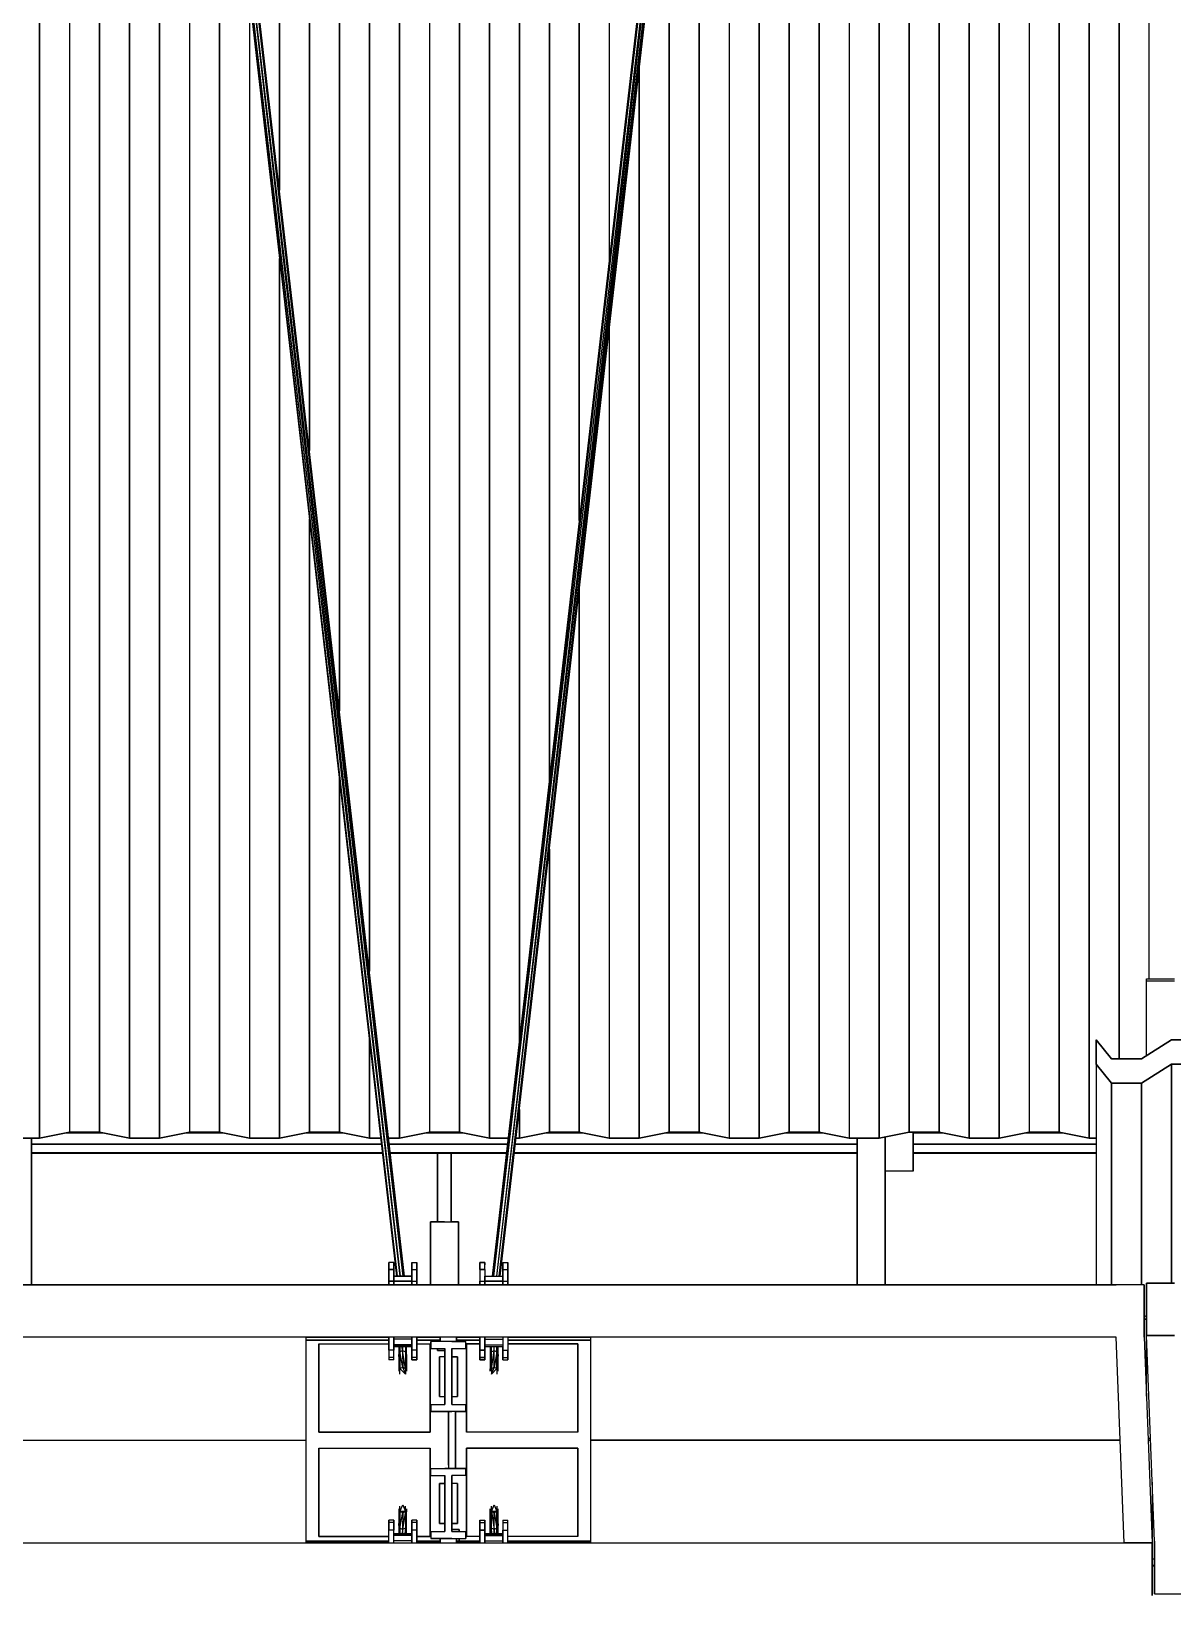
# Model space of a CAD drawing. Extents: x -32 to 51.8, y -51.6 to -5.5.
# Drawn here: x 2.086 to 5.349, y -21.028 to -16.562 of the extents above; entities that cross this region are included whole.
import ezdxf

# ---------------------------------------------------------------- set-up
doc = ezdxf.new("R2010")
doc.units = 0
doc.header["$MEASUREMENT"] = 0
doc.layers.get('0').update_dxf_attribs({"linetype": 'CONTINUOUS'})
doc.layers.add('hachures', color=5, linetype='CONTINUOUS')

msp = doc.modelspace()

# ---------------------------------------------------------------- linework, layer by layer
for p, q in [((2.4959, -14.6086), (3.1307, -20.1205)), ((3.1334, -20.1205), (2.4959, -14.6086)), ((3.1411, -20.1205), (2.4992, -14.6142)), ((3.1334, -20.1205), (2.4992, -14.6142)), ((3.1493, -20.1205), (2.5071, -14.6165)), ((2.5071, -14.6165), (3.1412, -20.1205)), ((3.1531, -20.1205), (2.5151, -14.6142)), ((2.5151, -14.6142), (3.1493, -20.1205)), ((3.1532, -20.1205), (2.5184, -14.6086)), ((4.0389, -14.6086), (3.404, -20.1205)), ((4.0422, -14.6142), (3.404, -20.1205)), ((3.4078, -20.1205), (4.0422, -14.6142)), ((4.0501, -14.6165), (3.4079, -20.1205)), ((4.0501, -14.6165), (3.416, -20.1205)), ((4.0581, -14.6142), (3.4161, -20.1205)), ((3.4237, -20.1205), (4.0581, -14.6142)), ((3.4238, -20.1205), (4.0614, -14.6086)), ((3.4265, -20.1205), (4.0614, -14.6086)), ((5.2737, -19.2776), (5.2737, -19.2709)), ((5.2737, -19.2709), (5.3537, -19.2709)), ((5.3537, -19.2776), (5.2737, -19.2776)), ((5.2737, -19.4907), (5.2737, -19.2776)), ((3.0528, -19.4444), (3.0528, -19.7266)), ((5.1301, -19.5151), (5.1302, -19.4453)), ((5.1302, -19.4453), (5.1301, -19.5151)), ((5.1302, -19.4453), (5.1737, -19.4997)), ((5.1302, -19.4453), (5.1302, -19.4453)), ((5.1737, -19.4997), (5.1302, -19.4453)), ((5.2594, -19.4997), (5.3451, -19.4453)), ((5.3451, -19.4453), (5.2594, -19.4997)), ((5.3451, -19.4453), (5.4309, -19.4453)), ((5.4309, -19.4453), (5.3451, -19.4453)), ((5.3451, -19.4453), (5.3451, -19.4453)), ((5.1736, -19.5695), (5.1301, -19.5151)), ((5.1301, -19.5151), (5.1301, -20.1452)), ((5.1301, -19.5151), (5.1736, -19.5695)), ((5.1737, -19.4997), (5.2594, -19.4997)), ((5.2594, -19.4997), (5.1737, -19.4997)), ((5.1737, -19.4997), (5.1737, -19.4997)), ((5.345, -19.5151), (5.2593, -19.5695)), ((5.2593, -19.5695), (5.345, -19.5151)), ((5.2594, -19.4997), (5.2594, -19.4997)), ((5.4307, -19.5151), (5.345, -19.5151)), ((5.345, -19.5151), (5.345, -19.5151)), ((5.345, -19.5151), (5.4307, -19.5151)), ((5.2593, -19.5695), (5.1736, -19.5695)), ((5.1736, -19.5695), (5.1736, -19.5695)), ((5.1736, -19.5695), (5.2593, -19.5695)), ((5.2593, -19.5695), (5.2593, -19.5695)), ((3.4814, -19.644), (3.4814, -19.7266)), ((2.0242, -19.7266), (2.11, -19.7266)), ((2.11, -19.7267), (2.0242, -19.7267)), ((2.0871, -19.7267), (2.0871, -20.1452)), ((2.0871, -20.1452), (2.0871, -19.7267)), ((2.11, -19.7266), (2.1957, -19.7089)), ((2.1957, -19.709), (2.11, -19.7267)), ((2.11, -19.7266), (2.11, -19.7267)), ((2.187, -19.7107), (2.29, -19.7107)), ((2.29, -19.7107), (2.187, -19.7107)), ((2.1957, -19.7089), (2.2814, -19.7089)), ((2.2814, -19.709), (2.1957, -19.709)), ((2.2814, -19.7089), (2.3671, -19.7266)), ((2.2814, -19.709), (2.2814, -19.7089)), ((2.3671, -19.7267), (2.2814, -19.709)), ((2.3671, -19.7266), (2.4528, -19.7266)), ((2.3671, -19.7267), (2.3671, -19.7266)), ((2.4528, -19.7267), (2.3671, -19.7267)), ((2.4528, -19.7266), (2.5385, -19.7089)), ((2.5385, -19.709), (2.4528, -19.7267)), ((2.4528, -19.7267), (2.4528, -19.7266)), ((2.5299, -19.7107), (2.6329, -19.7107)), ((2.6329, -19.7107), (2.5299, -19.7107)), ((2.5385, -19.7089), (2.6242, -19.7089)), ((2.6242, -19.709), (2.5385, -19.709)), ((2.6242, -19.7089), (2.71, -19.7266)), ((2.6242, -19.709), (2.6242, -19.7089)), ((2.71, -19.7267), (2.6242, -19.709)), ((2.71, -19.7266), (2.7957, -19.7266)), ((2.7957, -19.7267), (2.71, -19.7267)), ((2.7957, -19.7266), (2.8814, -19.7089)), ((2.8814, -19.709), (2.7957, -19.7267)), ((2.7957, -19.7266), (2.7957, -19.7267)), ((2.8727, -19.7107), (2.9757, -19.7107)), ((2.9758, -19.7107), (2.8727, -19.7107)), ((2.8814, -19.7089), (2.9671, -19.7089)), ((2.8814, -19.7089), (2.8814, -19.709)), ((2.9671, -19.709), (2.8814, -19.709)), ((2.9671, -19.7089), (3.0528, -19.7266)), ((2.9671, -19.7089), (2.9671, -19.709)), ((3.0528, -19.7267), (2.9671, -19.709)), ((3.0528, -19.7266), (3.0853, -19.7266)), ((3.0528, -19.7267), (3.0528, -19.7266)), ((3.0853, -19.7267), (3.0528, -19.7267)), ((3.1078, -19.7266), (3.1385, -19.7266)), ((3.1385, -19.7267), (3.1078, -19.7267)), ((3.1385, -19.7266), (3.2242, -19.7089)), ((3.2242, -19.709), (3.1385, -19.7267)), ((3.1385, -19.7266), (3.1385, -19.7267)), ((3.2156, -19.7107), (3.3186, -19.7107)), ((3.3186, -19.7107), (3.2156, -19.7107)), ((3.2242, -19.7089), (3.31, -19.7089)), ((3.31, -19.709), (3.2242, -19.709)), ((3.31, -19.7089), (3.3957, -19.7266)), ((3.31, -19.709), (3.31, -19.7089)), ((3.3957, -19.7267), (3.31, -19.709)), ((3.3957, -19.7266), (3.4494, -19.7266)), ((3.3957, -19.7266), (3.3957, -19.7267)), ((3.4494, -19.7267), (3.3957, -19.7267)), ((3.4719, -19.7266), (3.4814, -19.7266)), ((3.4814, -19.7267), (3.4719, -19.7267)), ((3.4814, -19.7266), (3.5671, -19.7089)), ((3.5671, -19.709), (3.4814, -19.7267)), ((3.4814, -19.7266), (3.4814, -19.7267)), ((3.5584, -19.7107), (3.6615, -19.7107)), ((3.6615, -19.7107), (3.5584, -19.7107)), ((3.5671, -19.7089), (3.6528, -19.7089)), ((3.5671, -19.7089), (3.5671, -19.709)), ((3.6528, -19.709), (3.5671, -19.709)), ((3.6528, -19.7089), (3.7385, -19.7267)), ((3.6528, -19.709), (3.6528, -19.7089)), ((3.7385, -19.7267), (3.6528, -19.709)), ((3.7385, -19.7267), (3.8242, -19.7267)), ((3.8242, -19.7267), (3.7385, -19.7267)), ((3.8242, -19.7267), (3.91, -19.709)), ((3.91, -19.709), (3.8242, -19.7267)), ((3.8242, -19.7267), (3.8242, -19.7267)), ((3.9013, -19.7108), (4.0043, -19.7108)), ((4.0043, -19.7108), (3.9013, -19.7108)), ((3.91, -19.709), (3.9957, -19.709)), ((3.91, -19.709), (3.91, -19.709)), ((3.9957, -19.709), (3.91, -19.709)), ((3.9957, -19.709), (4.0814, -19.7267)), ((3.9957, -19.709), (3.9957, -19.709)), ((4.0814, -19.7267), (3.9957, -19.709)), ((4.0814, -19.7267), (4.1671, -19.7267)), ((4.1671, -19.7267), (4.0814, -19.7267)), ((4.1671, -19.7267), (4.2528, -19.709)), ((4.2528, -19.709), (4.1671, -19.7267)), ((4.1671, -19.7267), (4.1671, -19.7267)), ((4.2442, -19.7108), (4.3472, -19.7108)), ((4.3472, -19.7108), (4.2442, -19.7108)), ((4.2528, -19.709), (4.3385, -19.709)), ((4.2528, -19.709), (4.2528, -19.709)), ((4.3385, -19.709), (4.2528, -19.709)), ((4.3385, -19.709), (4.4242, -19.7267)), ((4.3385, -19.709), (4.3385, -19.709)), ((4.4242, -19.7267), (4.3385, -19.709)), ((4.4242, -19.7267), (4.51, -19.7267)), ((4.51, -19.7267), (4.4242, -19.7267)), ((4.4471, -20.1452), (4.4471, -19.7267)), ((4.4471, -19.7267), (4.4471, -20.1452)), ((4.51, -19.7267), (4.5957, -19.709)), ((4.5957, -19.709), (4.51, -19.7267)), ((4.51, -19.7267), (4.51, -19.7267)), ((4.5271, -19.7231), (4.5271, -20.1452)), ((4.5271, -20.1452), (4.5271, -19.7231)), ((4.5271, -19.8201), (4.5271, -19.7231)), ((4.5271, -19.7231), (4.5271, -19.8201)), ((4.5957, -19.709), (4.6814, -19.709)), ((4.5957, -19.709), (4.5957, -19.709)), ((4.6814, -19.709), (4.5957, -19.709)), ((4.6071, -19.709), (4.6071, -19.8201)), ((4.6071, -19.8201), (4.6071, -19.709)), ((4.6071, -19.7108), (4.69, -19.7108)), ((4.69, -19.7108), (4.6071, -19.7108)), ((4.6814, -19.709), (4.7671, -19.7267)), ((4.6814, -19.709), (4.6814, -19.709)), ((4.7671, -19.7267), (4.6814, -19.709)), ((4.7671, -19.7267), (4.8528, -19.7267)), ((4.7671, -19.7267), (4.7671, -19.7267)), ((4.8528, -19.7267), (4.7671, -19.7267)), ((4.8528, -19.7267), (4.9385, -19.709)), ((4.9385, -19.709), (4.8528, -19.7267)), ((4.8528, -19.7267), (4.8528, -19.7267)), ((4.9299, -19.7108), (5.0329, -19.7108)), ((5.0329, -19.7108), (4.9299, -19.7108)), ((4.9385, -19.709), (5.0242, -19.709)), ((5.0242, -19.709), (4.9385, -19.709)), ((5.0242, -19.709), (5.11, -19.7267)), ((5.0242, -19.709), (5.0242, -19.709)), ((5.11, -19.7267), (5.0242, -19.709)), ((5.11, -19.7267), (5.1301, -19.7267)), ((5.11, -19.7267), (5.11, -19.7267)), ((5.1301, -19.7267), (5.11, -19.7267)), ((3.0872, -19.7434), (2.0871, -19.7434)), ((2.0871, -19.7434), (3.0872, -19.7434)), ((3.0901, -19.7679), (2.0871, -19.7679)), ((2.0871, -19.7679), (3.0901, -19.7679)), ((2.0871, -20.1452), (2.0871, -19.7699)), ((3.0903, -19.7699), (2.0871, -19.7699)), ((3.4474, -19.7434), (3.1097, -19.7434)), ((3.1097, -19.7434), (3.4474, -19.7434)), ((3.4446, -19.7679), (3.1126, -19.7679)), ((3.1126, -19.7679), (3.4446, -19.7679)), ((3.4444, -19.7699), (3.1128, -19.7699)), ((3.2473, -19.9652), (3.2473, -19.7699)), ((3.2473, -19.7699), (3.2473, -19.9652)), ((3.2473, -19.7699), (3.2473, -19.9652)), ((3.2869, -19.9652), (3.2869, -19.7699)), ((3.2869, -19.7699), (3.2869, -19.9652)), ((4.4471, -19.7699), (3.4669, -19.7699)), ((4.4471, -19.7679), (3.4671, -19.7679)), ((3.4671, -19.7679), (4.4471, -19.7679)), ((4.4471, -19.7434), (3.4699, -19.7434)), ((3.4699, -19.7434), (4.4471, -19.7434)), ((4.4471, -19.7699), (4.4471, -20.1452)), ((4.5271, -19.7434), (4.5271, -19.7434)), ((4.5271, -19.7434), (4.5271, -19.7434)), ((4.5271, -19.7679), (4.5271, -19.7679)), ((4.5271, -19.7679), (4.5271, -19.7679)), ((4.5271, -20.1452), (4.5271, -19.7699)), ((4.5271, -19.7699), (4.5271, -19.7699)), ((5.1301, -19.7434), (4.6071, -19.7434)), ((4.6071, -19.7434), (5.1301, -19.7434)), ((5.1301, -19.7679), (4.6071, -19.7679)), ((4.6071, -19.7679), (5.1301, -19.7679)), ((5.1301, -19.7699), (4.6071, -19.7699)), ((4.6071, -19.7699), (4.6071, -19.7714)), ((4.6071, -19.8201), (4.6071, -19.7714)), ((4.6071, -19.7714), (4.6071, -19.8201)), ((4.6071, -19.8201), (4.5271, -19.8201)), ((3.2271, -20.1452), (3.2271, -19.9652)), ((3.2271, -19.9652), (3.3071, -19.9652)), ((3.2473, -19.9652), (3.2271, -19.9652)), ((3.2271, -19.9652), (3.2271, -20.1452)), ((3.2271, -20.1452), (3.2271, -19.9652)), ((3.2271, -19.9652), (3.2271, -20.1452)), ((3.2671, -19.9652), (3.2473, -19.9652)), ((3.2671, -19.9652), (3.2473, -19.9652)), ((3.3071, -19.9652), (3.2869, -19.9652)), ((3.3071, -19.9652), (3.3071, -20.1452)), ((3.3071, -20.1452), (3.3071, -19.9652)), ((3.3071, -19.9652), (3.3071, -20.1452)), ((3.3071, -20.1452), (3.3071, -19.9652)), ((3.1086, -20.0886), (3.1086, -20.0818)), ((3.1086, -20.0818), (3.1086, -20.1019)), ((3.123, -20.0818), (3.1086, -20.0818)), ((3.1086, -20.0818), (3.1086, -20.0886)), ((3.1086, -20.1019), (3.1086, -20.0818)), ((3.1086, -20.11), (3.1086, -20.0886)), ((3.123, -20.1019), (3.123, -20.0818)), ((3.123, -20.0818), (3.123, -20.1019)), ((3.1741, -20.0818), (3.1886, -20.0818)), ((3.1741, -20.1019), (3.1741, -20.0818)), ((3.1741, -20.0818), (3.1741, -20.0886)), ((3.1741, -20.0886), (3.1741, -20.0886)), ((3.1741, -20.0886), (3.1741, -20.1019)), ((3.1742, -20.0818), (3.1742, -20.1019)), ((3.1886, -20.1019), (3.1886, -20.0818)), ((3.1886, -20.0818), (3.1886, -20.1019)), ((3.3686, -20.0818), (3.3686, -20.1019)), ((3.3686, -20.0818), (3.383, -20.0818)), ((3.3686, -20.1019), (3.3686, -20.0818)), ((3.383, -20.0818), (3.3686, -20.0818)), ((3.383, -20.1019), (3.383, -20.0818)), ((3.383, -20.0818), (3.383, -20.0886)), ((3.4341, -20.0886), (3.4341, -20.0818)), ((3.4341, -20.0818), (3.4341, -20.1019)), ((3.4341, -20.11), (3.4341, -20.0886)), ((3.4341, -20.0818), (3.4486, -20.0818)), ((3.4341, -20.1019), (3.4341, -20.0818)), ((3.4486, -20.1019), (3.4486, -20.0818)), ((3.4486, -20.0818), (3.4486, -20.1019)), ((3.4486, -20.0886), (3.4486, -20.0818)), ((3.1086, -20.1019), (3.1086, -20.1351)), ((3.123, -20.1019), (3.1086, -20.1019)), ((3.1086, -20.1351), (3.1086, -20.1019)), ((3.1086, -20.1019), (3.123, -20.1019)), ((3.1086, -20.1452), (3.1086, -20.11)), ((3.1086, -20.1351), (3.1086, -20.1452)), ((3.1086, -20.1452), (3.1086, -20.1351)), ((3.1086, -20.1351), (3.123, -20.1351)), ((3.123, -20.1351), (3.1086, -20.1351)), ((3.123, -20.1351), (3.123, -20.1019)), ((3.123, -20.1019), (3.123, -20.1019)), ((3.123, -20.1019), (3.123, -20.1019)), ((3.123, -20.1019), (3.123, -20.1351)), ((3.1741, -20.1205), (3.123, -20.1205)), ((3.123, -20.1205), (3.1741, -20.1205)), ((3.123, -20.135), (3.123, -20.1205)), ((3.123, -20.135), (3.1741, -20.135)), ((3.1741, -20.135), (3.123, -20.135)), ((3.123, -20.1351), (3.123, -20.1452)), ((3.123, -20.1452), (3.123, -20.1351)), ((3.123, -20.1452), (3.123, -20.1351)), ((3.1323, -20.135), (3.1323, -20.135)), ((3.1351, -20.135), (3.1351, -20.135)), ((3.1351, -20.135), (3.1351, -20.135)), ((3.1428, -20.135), (3.1428, -20.135)), ((3.1428, -20.135), (3.1428, -20.135)), ((3.1509, -20.135), (3.1509, -20.135)), ((3.151, -20.135), (3.151, -20.135)), ((3.1548, -20.135), (3.1548, -20.135)), ((3.1548, -20.135), (3.1548, -20.135)), ((3.1741, -20.1019), (3.1886, -20.1019)), ((3.1741, -20.1351), (3.1741, -20.1019)), ((3.1741, -20.1351), (3.1886, -20.1351)), ((3.1741, -20.1452), (3.1741, -20.1351)), ((3.1742, -20.1019), (3.1742, -20.1351)), ((3.1742, -20.1351), (3.1742, -20.1452)), ((3.1886, -20.1351), (3.1886, -20.1019)), ((3.1886, -20.1019), (3.1886, -20.1351)), ((3.1886, -20.1452), (3.1886, -20.1351)), ((3.1886, -20.1351), (3.1886, -20.1452)), ((3.3686, -20.1019), (3.383, -20.1019)), ((3.3686, -20.1019), (3.3686, -20.1351)), ((3.3686, -20.1019), (3.3686, -20.1019)), ((3.383, -20.1019), (3.3686, -20.1019)), ((3.3686, -20.1351), (3.383, -20.1351)), ((3.3686, -20.1452), (3.3686, -20.1351)), ((3.3686, -20.1351), (3.3686, -20.1452)), ((3.383, -20.1019), (3.383, -20.1351)), ((3.383, -20.1205), (3.4341, -20.1205)), ((3.383, -20.135), (3.383, -20.1205)), ((3.4341, -20.135), (3.383, -20.135)), ((3.383, -20.135), (3.4341, -20.135)), ((3.383, -20.1351), (3.383, -20.1452)), ((3.383, -20.1452), (3.383, -20.1351)), ((3.4341, -20.1019), (3.4341, -20.1351)), ((3.4341, -20.1205), (3.4341, -20.11)), ((3.4341, -20.1351), (3.4341, -20.1452)), ((3.4341, -20.1019), (3.4486, -20.1019)), ((3.4341, -20.1351), (3.4341, -20.1019)), ((3.4341, -20.1351), (3.4486, -20.1351)), ((3.4341, -20.1452), (3.4341, -20.1351)), ((3.4486, -20.1019), (3.4486, -20.1351)), ((3.4486, -20.1351), (3.4486, -20.1019)), ((3.4486, -20.1351), (3.4486, -20.1452)), ((3.4486, -20.1452), (3.4486, -20.1351)), ((3.4486, -20.1452), (3.4486, -20.1351)), ((5.3537, -20.1406), (5.2737, -20.1406)), ((5.2737, -20.2906), (5.2737, -20.1406)), ((5.2737, -20.1406), (5.3537, -20.1406)), ((5.2737, -20.2906), (5.2737, -20.1406)), ((5.2737, -20.1406), (5.2737, -20.2906)), ((3.1086, -20.1452), (1.3471, -20.1452)), ((3.1086, -20.1452), (1.3471, -20.1452)), ((1.3471, -20.1452), (3.1086, -20.1452)), ((5.1871, -20.1452), (1.3471, -20.1452)), ((1.3471, -20.1452), (5.1871, -20.1452)), ((5.1871, -20.1452), (1.3471, -20.1452)), ((1.3471, -20.1452), (5.1871, -20.1452)), ((2.0871, -20.1452), (3.1086, -20.1452)), ((2.0871, -20.1452), (3.1086, -20.1452)), ((3.1886, -20.1452), (3.3686, -20.1452)), ((3.3686, -20.1452), (3.1886, -20.1452)), ((3.3686, -20.1452), (3.1886, -20.1452)), ((3.1886, -20.1452), (3.3686, -20.1452)), ((3.1886, -20.1452), (3.2271, -20.1452)), ((3.4486, -20.1452), (4.4471, -20.1452)), ((5.1301, -20.1452), (3.4486, -20.1452)), ((5.1301, -20.1452), (3.4486, -20.1452)), ((3.4486, -20.1452), (5.1301, -20.1452)), ((5.1736, -20.1452), (5.1736, -20.1452)), ((5.1736, -20.1452), (5.1736, -20.1452)), ((5.1736, -20.1452), (5.1736, -20.1452)), ((5.2671, -20.1452), (5.1871, -20.1452)), ((5.2671, -20.1452), (5.2671, -20.2438)), ((5.2671, -20.2438), (5.2671, -20.1452)), ((5.2671, -20.1452), (5.2671, -20.2952)), ((5.2671, -20.1452), (5.2671, -20.2952)), ((5.2671, -20.2952), (5.2671, -20.1452)), ((5.2671, -20.2371), (5.2737, -20.2329)), ((5.2737, -20.2329), (5.2671, -20.2371)), ((5.2671, -20.2371), (5.2671, -20.2438)), ((5.2671, -20.2438), (5.2671, -20.2371)), ((5.2671, -20.2438), (5.2737, -20.2438)), ((5.2737, -20.2438), (5.2671, -20.2438)), ((5.1871, -20.2952), (1.3471, -20.2952)), ((3.1086, -20.2952), (2.8714, -20.2952)), ((2.8714, -20.2952), (3.1086, -20.2952)), ((3.1086, -20.2952), (2.8714, -20.2952)), ((3.1086, -20.2952), (2.8714, -20.2952)), ((2.8714, -20.2952), (3.1086, -20.2952)), ((2.8714, -20.2952), (2.8714, -20.5892)), ((2.8714, -20.3034), (3.1086, -20.3034)), ((3.1086, -20.3034), (2.8714, -20.3034)), ((2.9087, -20.5664), (2.9087, -20.3139)), ((2.9087, -20.3139), (3.1086, -20.3139)), ((2.9087, -20.5664), (2.9087, -20.3139)), ((2.9087, -20.3139), (2.9087, -20.5664)), ((2.9087, -20.3139), (2.9087, -20.5664)), ((3.1086, -20.3069), (3.1086, -20.2952)), ((3.1086, -20.2952), (3.1086, -20.332)), ((3.1086, -20.332), (3.1086, -20.2952)), ((3.1086, -20.2952), (3.1086, -20.3069)), ((3.1086, -20.332), (3.1086, -20.3069)), ((3.1086, -20.3069), (3.1086, -20.3069)), ((3.123, -20.2952), (3.123, -20.332)), ((3.123, -20.332), (3.123, -20.2952)), ((3.1741, -20.3011), (3.123, -20.3011)), ((3.1741, -20.3166), (3.123, -20.3166)), ((3.123, -20.3166), (3.1741, -20.3166)), ((3.1741, -20.332), (3.1741, -20.2952)), ((3.1742, -20.2952), (3.1742, -20.332)), ((3.1886, -20.2952), (3.1886, -20.3069)), ((3.1886, -20.332), (3.1886, -20.2952)), ((3.1886, -20.2952), (3.1886, -20.332)), ((3.1886, -20.3069), (3.1886, -20.2952)), ((3.2551, -20.2952), (3.1886, -20.2952)), ((3.1886, -20.2952), (3.2551, -20.2952)), ((3.2551, -20.2952), (3.1886, -20.2952)), ((3.2271, -20.2952), (3.1886, -20.2952)), ((3.1886, -20.2952), (3.2271, -20.2952)), ((3.1886, -20.3034), (3.2551, -20.3034)), ((3.2551, -20.3034), (3.1886, -20.3034)), ((3.1886, -20.3069), (3.1886, -20.3402)), ((3.1886, -20.3069), (3.1886, -20.3069)), ((3.1886, -20.3402), (3.1886, -20.3069)), ((3.1886, -20.3069), (3.1886, -20.3069)), ((3.1886, -20.3139), (3.2267, -20.3139)), ((3.2267, -20.3139), (3.2267, -20.5664)), ((3.2267, -20.3139), (3.2267, -20.5664)), ((3.2267, -20.5664), (3.2267, -20.3139)), ((3.2267, -20.5664), (3.2267, -20.3139)), ((3.2551, -20.2952), (3.2271, -20.2952)), ((3.2286, -20.3078), (3.2286, -20.3278)), ((3.2686, -20.3078), (3.2286, -20.3078)), ((3.2286, -20.3278), (3.2286, -20.3078)), ((3.2473, -20.3034), (3.2473, -20.3078)), ((3.2473, -20.3078), (3.2473, -20.3034)), ((3.2473, -20.3034), (3.2473, -20.3078)), ((3.2551, -20.3078), (3.2551, -20.2952)), ((3.2551, -20.2952), (3.2551, -20.3078)), ((3.2551, -20.3078), (3.2551, -20.2952)), ((3.2551, -20.2952), (3.2551, -20.3078)), ((3.2886, -20.3078), (3.2686, -20.3078)), ((3.3286, -20.3078), (3.2886, -20.3078)), ((3.2886, -20.3078), (3.3286, -20.3078)), ((3.3021, -20.3078), (3.2886, -20.3078)), ((3.3686, -20.2952), (3.3021, -20.2952)), ((3.3021, -20.2952), (3.3686, -20.2952)), ((3.3686, -20.2952), (3.3021, -20.2952)), ((3.3071, -20.2952), (3.3021, -20.2952)), ((3.3021, -20.2952), (3.3021, -20.3078)), ((3.3021, -20.3078), (3.3021, -20.2952)), ((3.3021, -20.3078), (3.3021, -20.2952)), ((3.3021, -20.3034), (3.3686, -20.3034)), ((3.3686, -20.3034), (3.3021, -20.3034)), ((3.3021, -20.3078), (3.3286, -20.3078)), ((3.3286, -20.3278), (3.3286, -20.3078)), ((3.3305, -20.3139), (3.3686, -20.3139)), ((3.3686, -20.3139), (3.3305, -20.3139)), ((3.3305, -20.5664), (3.3305, -20.3139)), ((3.3305, -20.5664), (3.3305, -20.3139)), ((3.3305, -20.3139), (3.3305, -20.5664)), ((3.3305, -20.3139), (3.3305, -20.5664)), ((3.3686, -20.332), (3.3686, -20.2952)), ((3.3686, -20.2952), (3.3686, -20.332)), ((3.383, -20.2952), (3.383, -20.332)), ((3.383, -20.332), (3.383, -20.2952)), ((3.383, -20.3011), (3.383, -20.2952)), ((3.383, -20.3011), (3.4341, -20.3011)), ((3.383, -20.3166), (3.4341, -20.3166)), ((3.4341, -20.2952), (3.4341, -20.3011)), ((3.4341, -20.2952), (3.4341, -20.332)), ((3.4341, -20.3011), (3.4341, -20.3166)), ((3.4341, -20.3069), (3.4341, -20.3069)), ((3.4341, -20.3166), (3.4341, -20.3215)), ((3.4486, -20.2952), (3.4486, -20.332)), ((3.6857, -20.2952), (3.4486, -20.2952)), ((3.4486, -20.2952), (3.6857, -20.2952)), ((3.6857, -20.2952), (3.4486, -20.2952)), ((3.4486, -20.3034), (3.6857, -20.3034)), ((3.6857, -20.3034), (3.4486, -20.3034)), ((3.4486, -20.3139), (3.6485, -20.3139)), ((3.6485, -20.3139), (3.4486, -20.3139)), ((3.6485, -20.3139), (3.6485, -20.5664)), ((3.6485, -20.5664), (3.6485, -20.3139)), ((3.6485, -20.3139), (3.6485, -20.5664)), ((3.6485, -20.5664), (3.6485, -20.3139)), ((3.6857, -20.5892), (3.6857, -20.2952)), ((5.2101, -20.8831), (5.1871, -20.2952)), ((5.2671, -20.2952), (5.2901, -20.8831)), ((5.3537, -20.2906), (5.2737, -20.2906)), ((5.2737, -20.2906), (5.2737, -20.2906)), ((5.2737, -20.2906), (5.3537, -20.2906)), ((5.2967, -20.8785), (5.2737, -20.2906)), ((5.2737, -20.2906), (5.3537, -20.2906)), ((5.2737, -20.4641), (5.2737, -20.2906)), ((3.1086, -20.332), (3.1086, -20.3535)), ((3.123, -20.332), (3.1086, -20.332)), ((3.1086, -20.3535), (3.1086, -20.3602)), ((3.123, -20.3535), (3.1086, -20.3535)), ((3.123, -20.3602), (3.1086, -20.3602)), ((3.123, -20.3215), (3.1741, -20.3215)), ((3.1741, -20.3215), (3.123, -20.3215)), ((3.123, -20.3535), (3.123, -20.332)), ((3.123, -20.3602), (3.123, -20.3535)), ((3.1366, -20.3215), (3.1366, -20.3446)), ((3.1399, -20.3371), (3.1366, -20.3446)), ((3.1399, -20.3849), (3.1366, -20.3446)), ((3.1366, -20.3446), (3.1366, -20.3927)), ((3.1399, -20.3371), (3.1391, -20.3215)), ((3.1399, -20.3215), (3.1399, -20.3371)), ((3.1478, -20.334), (3.1399, -20.3371)), ((3.1479, -20.3817), (3.1399, -20.3371)), ((3.1399, -20.3371), (3.1399, -20.3849)), ((3.1478, -20.334), (3.1464, -20.3215)), ((3.1478, -20.3215), (3.1478, -20.334)), ((3.1478, -20.334), (3.1479, -20.3817)), ((3.1558, -20.3849), (3.1478, -20.334)), ((3.1558, -20.3371), (3.1478, -20.334)), ((3.1558, -20.3215), (3.1558, -20.3371)), ((3.1558, -20.3371), (3.1558, -20.3849)), ((3.1558, -20.3371), (3.1591, -20.3927)), ((3.1591, -20.3446), (3.1558, -20.3371)), ((3.1591, -20.3446), (3.1591, -20.3215)), ((3.1591, -20.3446), (3.1591, -20.3927)), ((3.1741, -20.3215), (3.1741, -20.3215)), ((3.1886, -20.332), (3.1741, -20.332)), ((3.1741, -20.3535), (3.1741, -20.332)), ((3.1886, -20.3535), (3.1741, -20.3535)), ((3.1741, -20.3602), (3.1741, -20.3535)), ((3.1742, -20.3535), (3.1741, -20.3602)), ((3.1886, -20.3602), (3.1741, -20.3602)), ((3.1741, -20.3602), (3.1741, -20.3602)), ((3.1741, -20.3602), (3.1886, -20.3602)), ((3.1742, -20.332), (3.1742, -20.3535)), ((3.1886, -20.3535), (3.1886, -20.332)), ((3.1886, -20.332), (3.1886, -20.3535)), ((3.1886, -20.3402), (3.1886, -20.3602)), ((3.1886, -20.3602), (3.1886, -20.3535)), ((3.1886, -20.3535), (3.1886, -20.3602)), ((3.2267, -20.3273), (3.2286, -20.3273)), ((3.2267, -20.3273), (3.2286, -20.3273)), ((3.2286, -20.3278), (3.2686, -20.3278)), ((3.2473, -20.3278), (3.2473, -20.3335)), ((3.2473, -20.3335), (3.2473, -20.3278)), ((3.2473, -20.3278), (3.2473, -20.3335)), ((3.2473, -20.3335), (3.2686, -20.3335)), ((3.2473, -20.3335), (3.2686, -20.3335)), ((3.2686, -20.3335), (3.2473, -20.3335)), ((3.2686, -20.3508), (3.2527, -20.3508)), ((3.2527, -20.4648), (3.2527, -20.3508)), ((3.2527, -20.3508), (3.2527, -20.4648)), ((3.2527, -20.4648), (3.2527, -20.3508)), ((3.2527, -20.3508), (3.2527, -20.4648)), ((3.2686, -20.4878), (3.2686, -20.3278)), ((3.2686, -20.3278), (3.2686, -20.4878)), ((3.2686, -20.3335), (3.2686, -20.3508)), ((3.2886, -20.3508), (3.2886, -20.3278)), ((3.2886, -20.3278), (3.3286, -20.3278)), ((3.2886, -20.3278), (3.3286, -20.3278)), ((3.2886, -20.3278), (3.2886, -20.4878)), ((3.2886, -20.4878), (3.2886, -20.3278)), ((3.2886, -20.3508), (3.3044, -20.3508)), ((3.3044, -20.3508), (3.2886, -20.3508)), ((3.2886, -20.3508), (3.3044, -20.3508)), ((3.3044, -20.3508), (3.2886, -20.3508)), ((3.3044, -20.3508), (3.3044, -20.4648)), ((3.3044, -20.3508), (3.3044, -20.4648)), ((3.3044, -20.4648), (3.3044, -20.3508)), ((3.3286, -20.3273), (3.3305, -20.3273)), ((3.3286, -20.3273), (3.3305, -20.3273)), ((3.383, -20.332), (3.3686, -20.332)), ((3.3686, -20.332), (3.3686, -20.3535)), ((3.3686, -20.332), (3.383, -20.332)), ((3.3686, -20.3535), (3.3686, -20.332)), ((3.3686, -20.3535), (3.3686, -20.3602)), ((3.3686, -20.3535), (3.383, -20.3535)), ((3.3686, -20.3602), (3.3686, -20.3535)), ((3.383, -20.3535), (3.3686, -20.3535)), ((3.3686, -20.3602), (3.383, -20.3602)), ((3.3686, -20.3602), (3.3686, -20.3602)), ((3.383, -20.3602), (3.3686, -20.3602)), ((3.383, -20.3215), (3.383, -20.3402)), ((3.383, -20.3215), (3.4341, -20.3215)), ((3.383, -20.3535), (3.383, -20.332)), ((3.383, -20.332), (3.383, -20.3535)), ((3.383, -20.3402), (3.383, -20.3602)), ((3.383, -20.3602), (3.383, -20.3535)), ((3.383, -20.3535), (3.383, -20.3602)), ((3.3981, -20.3215), (3.3981, -20.3446)), ((3.399, -20.3215), (3.3981, -20.3446)), ((3.4014, -20.3371), (3.3981, -20.3446)), ((3.3981, -20.3927), (3.4014, -20.3371)), ((3.3981, -20.3446), (3.3981, -20.3927)), ((3.4014, -20.3371), (3.4014, -20.3215)), ((3.4014, -20.385), (3.4093, -20.334)), ((3.4093, -20.334), (3.4014, -20.3371)), ((3.4014, -20.385), (3.4014, -20.3371)), ((3.4093, -20.334), (3.4093, -20.3215)), ((3.4093, -20.3817), (3.4093, -20.334)), ((3.4173, -20.3371), (3.4093, -20.334)), ((3.4173, -20.3371), (3.4093, -20.3817)), ((3.4173, -20.3371), (3.4173, -20.3215)), ((3.418, -20.3215), (3.4173, -20.3371)), ((3.4206, -20.3446), (3.4173, -20.3371)), ((3.4173, -20.385), (3.4173, -20.3371)), ((3.4206, -20.3446), (3.4173, -20.385)), ((3.4206, -20.3446), (3.4206, -20.3215)), ((3.4206, -20.3927), (3.4206, -20.3446)), ((3.4341, -20.3215), (3.4341, -20.332)), ((3.4341, -20.3402), (3.4341, -20.3215)), ((3.4341, -20.332), (3.4486, -20.332)), ((3.4341, -20.3535), (3.4341, -20.332)), ((3.4341, -20.332), (3.4341, -20.3535)), ((3.4341, -20.3602), (3.4341, -20.3402)), ((3.4341, -20.3535), (3.4486, -20.3535)), ((3.4341, -20.3602), (3.4341, -20.3535)), ((3.4341, -20.3535), (3.4341, -20.3602)), ((3.4341, -20.3602), (3.4486, -20.3602)), ((3.4486, -20.332), (3.4486, -20.3535)), ((3.4486, -20.3535), (3.4486, -20.332)), ((3.4486, -20.3535), (3.4486, -20.3602)), ((3.4486, -20.3602), (3.4486, -20.3535)), ((3.1399, -20.3849), (3.1366, -20.3927)), ((3.1479, -20.3817), (3.1399, -20.3849)), ((3.1399, -20.3849), (3.1558, -20.4005)), ((3.1399, -20.4005), (3.1399, -20.3849)), ((3.1558, -20.3849), (3.1479, -20.3817)), ((3.1479, -20.3817), (3.1558, -20.4005)), ((3.1591, -20.3927), (3.1558, -20.3849)), ((3.1558, -20.3849), (3.1558, -20.4005)), ((3.4014, -20.385), (3.3981, -20.3927)), ((3.4093, -20.3817), (3.4014, -20.385)), ((3.4014, -20.4005), (3.4093, -20.3817)), ((3.4014, -20.385), (3.4014, -20.4005)), ((3.4014, -20.4005), (3.4173, -20.385)), ((3.4173, -20.385), (3.4093, -20.3817)), ((3.4206, -20.3927), (3.4173, -20.385)), ((3.4173, -20.385), (3.4173, -20.4005)), ((3.2267, -20.4883), (3.2286, -20.4883)), ((3.2286, -20.4878), (3.2286, -20.5078)), ((3.2286, -20.5078), (3.2286, -20.4878)), ((3.2286, -20.4878), (3.2686, -20.4878)), ((3.2527, -20.4648), (3.2686, -20.4648)), ((3.2686, -20.4648), (3.2686, -20.4878)), ((3.2886, -20.4878), (3.2886, -20.4648)), ((3.2886, -20.4648), (3.3044, -20.4648)), ((3.2886, -20.4878), (3.3286, -20.4878)), ((3.3286, -20.5078), (3.3286, -20.4878)), ((3.3286, -20.4878), (3.3286, -20.5078)), ((3.3286, -20.4883), (3.3305, -20.4883)), ((3.2686, -20.5078), (3.2286, -20.5078)), ((3.2286, -20.5078), (3.2686, -20.5078)), ((3.2686, -20.5078), (3.2786, -20.5078)), ((3.2886, -20.5078), (3.2686, -20.5078)), ((3.2686, -20.5078), (3.2886, -20.5078)), ((3.2786, -20.6605), (3.2786, -20.5078)), ((3.2786, -20.5078), (3.2786, -20.6605)), ((3.2786, -20.6605), (3.2786, -20.5078)), ((3.2786, -20.5078), (3.2786, -20.6605)), ((3.2786, -20.6605), (3.2786, -20.5078)), ((3.2786, -20.5078), (3.2786, -20.6605)), ((3.2786, -20.6605), (3.2786, -20.5078)), ((3.2786, -20.5078), (3.2786, -20.6605)), ((3.2786, -20.6605), (3.2786, -20.5078)), ((3.2786, -20.5078), (3.2786, -20.6605)), ((3.2786, -20.6605), (3.2786, -20.5078)), ((3.2786, -20.5078), (3.2786, -20.6605)), ((3.2786, -20.6605), (3.2786, -20.5078)), ((3.2786, -20.5078), (3.2786, -20.6605)), ((3.2786, -20.6605), (3.2786, -20.5078)), ((3.2786, -20.5078), (3.2786, -20.6605)), ((3.2786, -20.6605), (3.2786, -20.5078)), ((3.2786, -20.5078), (3.2786, -20.6605)), ((3.2786, -20.6605), (3.2786, -20.5078)), ((3.2786, -20.5078), (3.2786, -20.6605)), ((3.2786, -20.6605), (3.2786, -20.5078)), ((3.2786, -20.5078), (3.2786, -20.6605)), ((3.2786, -20.6605), (3.2786, -20.5078)), ((3.2786, -20.5078), (3.2786, -20.6605)), ((3.2786, -20.5178), (3.2786, -20.5078)), ((3.2786, -20.6605), (3.2786, -20.5178)), ((3.2786, -20.5178), (3.2786, -20.6605)), ((3.2786, -20.6605), (3.2786, -20.5178)), ((3.2786, -20.5178), (3.2786, -20.6605)), ((3.2786, -20.6605), (3.2786, -20.5178)), ((3.2786, -20.5178), (3.2786, -20.6605)), ((3.2786, -20.6605), (3.2786, -20.5178)), ((3.2786, -20.5178), (3.2786, -20.6605)), ((3.2786, -20.6605), (3.2786, -20.5178)), ((3.2786, -20.5178), (3.2786, -20.6605)), ((3.2786, -20.6605), (3.2786, -20.5178)), ((3.2786, -20.5178), (3.2786, -20.6605)), ((3.2786, -20.6605), (3.2786, -20.5178)), ((3.2786, -20.5178), (3.2786, -20.6605)), ((3.2786, -20.6605), (3.2786, -20.5178)), ((3.2786, -20.5178), (3.2786, -20.6605)), ((3.2786, -20.6605), (3.2786, -20.5178)), ((3.2786, -20.5178), (3.2786, -20.6605)), ((3.2786, -20.6605), (3.2786, -20.5178)), ((3.2786, -20.5178), (3.2786, -20.6605)), ((3.2786, -20.6605), (3.2786, -20.5178)), ((3.2786, -20.5178), (3.2786, -20.6605)), ((3.2786, -20.6605), (3.2786, -20.5178)), ((3.3286, -20.5078), (3.2886, -20.5078)), ((3.2986, -20.6605), (3.2986, -20.5078)), ((3.2986, -20.5078), (3.2986, -20.5178)), ((3.2986, -20.5078), (3.2986, -20.5178)), ((3.2986, -20.5078), (3.2986, -20.5178)), ((3.2986, -20.5078), (3.2986, -20.5178)), ((3.2986, -20.5078), (3.2986, -20.5178)), ((3.2986, -20.5078), (3.2986, -20.5178)), ((3.2986, -20.5078), (3.2986, -20.5178)), ((3.2986, -20.5078), (3.2986, -20.5178)), ((3.2986, -20.5078), (3.2986, -20.5178)), ((3.2986, -20.5078), (3.2986, -20.5178)), ((3.2986, -20.5078), (3.2986, -20.5178)), ((3.2986, -20.5078), (3.2986, -20.5178)), ((3.2986, -20.5078), (3.3286, -20.5078)), ((3.2986, -20.6605), (3.2986, -20.5178)), ((3.2986, -20.5178), (3.2986, -20.6605)), ((3.2267, -20.5664), (2.9087, -20.5664)), ((2.9087, -20.5664), (3.2267, -20.5664)), ((3.6485, -20.5664), (3.3305, -20.5664)), ((5.2852, -20.5845), (5.2784, -20.5845)), ((1.3586, -20.5891), (2.8714, -20.5892)), ((2.8714, -20.5892), (2.8714, -20.8831)), ((2.9087, -20.8644), (2.9087, -20.6119)), ((2.9087, -20.6119), (2.9087, -20.8644)), ((2.9087, -20.8644), (2.9087, -20.6119)), ((2.9087, -20.6119), (3.2267, -20.6119)), ((2.9087, -20.6119), (2.9087, -20.8644)), ((3.2267, -20.6119), (3.2267, -20.8644)), ((3.2267, -20.6119), (3.2267, -20.8644)), ((3.2267, -20.8644), (3.2267, -20.6119)), ((3.3305, -20.6119), (3.6485, -20.6119)), ((3.6485, -20.6119), (3.3305, -20.6119)), ((3.3305, -20.8644), (3.3305, -20.6119)), ((3.3305, -20.8644), (3.3305, -20.6119)), ((3.3305, -20.6119), (3.3305, -20.8644)), ((3.3305, -20.6119), (3.3305, -20.8644)), ((3.6485, -20.6119), (3.6485, -20.8644)), ((3.6485, -20.6119), (3.6485, -20.8644)), ((3.6485, -20.8644), (3.6485, -20.6119)), ((3.6485, -20.8644), (3.6485, -20.6119)), ((5.1986, -20.5892), (3.6857, -20.5892)), ((3.6857, -20.8831), (3.6857, -20.5892)), ((3.6857, -20.5892), (5.1986, -20.5892)), ((5.2854, -20.5892), (5.2786, -20.5892)), ((5.2786, -20.5892), (5.2854, -20.5892)), ((3.2286, -20.6905), (3.2286, -20.6705)), ((3.2286, -20.6705), (3.2686, -20.6705)), ((3.2686, -20.6705), (3.2886, -20.6705)), ((3.2686, -20.6705), (3.2786, -20.6705)), ((3.2886, -20.6705), (3.2686, -20.6705)), ((3.2786, -20.6605), (3.2786, -20.6705)), ((3.2886, -20.6705), (3.3286, -20.6705)), ((3.3286, -20.6705), (3.2886, -20.6705)), ((3.2986, -20.6605), (3.2986, -20.6705)), ((3.2986, -20.6705), (3.2986, -20.6605)), ((3.2986, -20.6705), (3.2986, -20.6605)), ((3.3286, -20.6705), (3.2986, -20.6705)), ((3.2986, -20.6705), (3.3286, -20.6705)), ((3.3286, -20.6905), (3.3286, -20.6705)), ((3.3286, -20.6705), (3.3286, -20.6905)), ((3.2267, -20.69), (3.2286, -20.69)), ((3.2286, -20.69), (3.2267, -20.69)), ((3.2286, -20.6905), (3.2686, -20.6905)), ((3.2527, -20.8275), (3.2527, -20.7135)), ((3.2527, -20.7135), (3.2527, -20.7135)), ((3.2527, -20.7135), (3.2686, -20.7135)), ((3.2527, -20.7135), (3.2527, -20.8275)), ((3.2527, -20.8275), (3.2527, -20.7135)), ((3.2527, -20.7135), (3.2527, -20.8275)), ((3.2686, -20.7135), (3.2527, -20.7135)), ((3.2686, -20.6905), (3.2686, -20.7135)), ((3.2686, -20.8505), (3.2686, -20.6905)), ((3.2686, -20.6905), (3.2686, -20.8505)), ((3.2886, -20.7135), (3.2886, -20.6905)), ((3.3286, -20.6905), (3.2886, -20.6905)), ((3.2886, -20.6905), (3.2886, -20.8505)), ((3.2886, -20.8505), (3.2886, -20.6905)), ((3.3044, -20.7135), (3.2886, -20.7135)), ((3.3044, -20.7135), (3.3044, -20.8275)), ((3.3044, -20.8275), (3.3044, -20.7135)), ((3.3044, -20.7135), (3.3044, -20.8275)), ((3.3044, -20.8275), (3.3044, -20.7135)), ((3.3286, -20.69), (3.3305, -20.69)), ((3.3305, -20.69), (3.3286, -20.69)), ((5.2901, -20.7096), (5.2901, -20.9346)), ((3.1366, -20.7856), (3.1366, -20.8337)), ((3.1366, -20.7856), (3.1399, -20.7934)), ((3.1366, -20.8337), (3.1399, -20.7934)), ((3.1399, -20.7934), (3.1479, -20.7746)), ((3.1399, -20.7934), (3.1399, -20.7778)), ((3.1399, -20.7934), (3.1399, -20.8412)), ((3.1399, -20.7934), (3.1479, -20.7966)), ((3.1558, -20.7934), (3.1399, -20.7934)), ((3.1399, -20.8412), (3.1479, -20.7966)), ((3.1558, -20.7934), (3.1478, -20.8443)), ((3.1479, -20.7966), (3.1478, -20.8443)), ((3.1479, -20.7746), (3.1558, -20.7934)), ((3.1479, -20.7966), (3.1558, -20.7934)), ((3.1558, -20.7934), (3.1558, -20.7778)), ((3.1558, -20.7934), (3.1591, -20.7856)), ((3.1591, -20.7856), (3.1558, -20.8412)), ((3.1558, -20.7934), (3.1558, -20.8412)), ((3.1591, -20.8337), (3.1591, -20.7856)), ((3.3981, -20.7856), (3.4014, -20.7934)), ((3.4014, -20.8412), (3.3981, -20.7856)), ((3.3981, -20.8337), (3.3981, -20.7856)), ((3.4014, -20.7934), (3.4093, -20.7746)), ((3.4014, -20.7934), (3.4014, -20.7778)), ((3.4014, -20.8412), (3.4014, -20.7934)), ((3.4014, -20.7934), (3.4093, -20.8443)), ((3.4014, -20.7934), (3.4093, -20.7966)), ((3.4173, -20.7934), (3.4014, -20.7934)), ((3.4093, -20.7746), (3.4173, -20.7934)), ((3.4093, -20.7966), (3.4173, -20.7934)), ((3.4093, -20.8443), (3.4093, -20.7966)), ((3.4093, -20.7966), (3.4173, -20.8412)), ((3.4173, -20.7778), (3.4173, -20.7934)), ((3.4173, -20.7934), (3.4206, -20.7856)), ((3.4173, -20.7934), (3.4206, -20.8337)), ((3.4173, -20.8412), (3.4173, -20.7934)), ((3.4206, -20.8337), (3.4206, -20.7856)), ((3.123, -20.8181), (3.1086, -20.8181)), ((3.1086, -20.8181), (3.1086, -20.8382)), ((3.1086, -20.8249), (3.1086, -20.8181)), ((3.1086, -20.8382), (3.1086, -20.8181)), ((3.1086, -20.8181), (3.1086, -20.8249)), ((3.123, -20.8249), (3.1086, -20.8249)), ((3.1086, -20.8463), (3.1086, -20.8249)), ((3.1086, -20.8249), (3.1086, -20.8463)), ((3.1086, -20.8382), (3.1086, -20.8382)), ((3.1086, -20.8382), (3.1086, -20.8463)), ((3.1086, -20.8714), (3.1086, -20.8382)), ((3.123, -20.8463), (3.1086, -20.8463)), ((3.1086, -20.8831), (3.1086, -20.8463)), ((3.123, -20.8382), (3.123, -20.8181)), ((3.123, -20.8181), (3.123, -20.8249)), ((3.123, -20.8249), (3.123, -20.8181)), ((3.123, -20.8249), (3.123, -20.8463)), ((3.123, -20.8463), (3.123, -20.8249)), ((3.123, -20.8831), (3.123, -20.8463)), ((3.1741, -20.8568), (3.123, -20.8568)), ((3.123, -20.8568), (3.1741, -20.8568)), ((3.1366, -20.8337), (3.1366, -20.8568)), ((3.1366, -20.8337), (3.1399, -20.8412)), ((3.1391, -20.8568), (3.1399, -20.8412)), ((3.1399, -20.8412), (3.1399, -20.8568)), ((3.1399, -20.8412), (3.1478, -20.8443)), ((3.1478, -20.8443), (3.1464, -20.8568)), ((3.1478, -20.8443), (3.1558, -20.8412)), ((3.1478, -20.8443), (3.1478, -20.8568)), ((3.1558, -20.8412), (3.1542, -20.8568)), ((3.1558, -20.8412), (3.1591, -20.8337)), ((3.1558, -20.8412), (3.1558, -20.8568)), ((3.1582, -20.8568), (3.1591, -20.8337)), ((3.1591, -20.8568), (3.1591, -20.8337)), ((3.1886, -20.8181), (3.1741, -20.8181)), ((3.1741, -20.8249), (3.1741, -20.8181)), ((3.1886, -20.8249), (3.1741, -20.8249)), ((3.1741, -20.8463), (3.1741, -20.8249)), ((3.1886, -20.8463), (3.1741, -20.8463)), ((3.1741, -20.8831), (3.1741, -20.8463)), ((3.1742, -20.8463), (3.1741, -20.8831)), ((3.1741, -20.8568), (3.1741, -20.8568)), ((3.1742, -20.8181), (3.1742, -20.8249)), ((3.1742, -20.8249), (3.1742, -20.8463)), ((3.1886, -20.8181), (3.1886, -20.8249)), ((3.1886, -20.8249), (3.1886, -20.8181)), ((3.1886, -20.8249), (3.1886, -20.8463)), ((3.1886, -20.8463), (3.1886, -20.8249)), ((3.1886, -20.8463), (3.1886, -20.8831)), ((3.1886, -20.8831), (3.1886, -20.8463)), ((3.2286, -20.851), (3.2267, -20.851)), ((3.2286, -20.851), (3.2267, -20.851)), ((3.2286, -20.8505), (3.2286, -20.8705)), ((3.2286, -20.8505), (3.2686, -20.8505)), ((3.2527, -20.8275), (3.2686, -20.8275)), ((3.2686, -20.8275), (3.2527, -20.8275)), ((3.2527, -20.8275), (3.2527, -20.8275)), ((3.2686, -20.8275), (3.2686, -20.8505)), ((3.2886, -20.8448), (3.2886, -20.8275)), ((3.2886, -20.8275), (3.3044, -20.8275)), ((3.3044, -20.8275), (3.2886, -20.8275)), ((3.3098, -20.8448), (3.2886, -20.8448)), ((3.2886, -20.8448), (3.3098, -20.8448)), ((3.2886, -20.8505), (3.3286, -20.8505)), ((3.3098, -20.8505), (3.3098, -20.8448)), ((3.3098, -20.8448), (3.3098, -20.8505)), ((3.3286, -20.8705), (3.3286, -20.8505)), ((3.3286, -20.8505), (3.3286, -20.8705)), ((3.3305, -20.851), (3.3286, -20.851)), ((3.3305, -20.851), (3.3286, -20.851)), ((3.3686, -20.8181), (3.3686, -20.8249)), ((3.3686, -20.8181), (3.383, -20.8181)), ((3.3686, -20.8249), (3.3686, -20.8181)), ((3.3686, -20.8249), (3.3686, -20.8463)), ((3.3686, -20.8249), (3.383, -20.8249)), ((3.3686, -20.8463), (3.3686, -20.8249)), ((3.3686, -20.8463), (3.3686, -20.8831)), ((3.383, -20.8463), (3.3686, -20.8463)), ((3.3686, -20.8463), (3.383, -20.8463)), ((3.3686, -20.8831), (3.3686, -20.8463)), ((3.383, -20.8249), (3.383, -20.8181)), ((3.383, -20.8181), (3.383, -20.8382)), ((3.383, -20.8181), (3.383, -20.8249)), ((3.383, -20.8463), (3.383, -20.8249)), ((3.383, -20.8249), (3.383, -20.8463)), ((3.383, -20.8382), (3.383, -20.8568)), ((3.383, -20.8831), (3.383, -20.8463)), ((3.383, -20.8463), (3.383, -20.8831)), ((3.4341, -20.8568), (3.383, -20.8568)), ((3.383, -20.8568), (3.4341, -20.8568)), ((3.383, -20.8617), (3.383, -20.8568)), ((3.3981, -20.8568), (3.3981, -20.8337)), ((3.3981, -20.8337), (3.399, -20.8568)), ((3.3981, -20.8337), (3.4014, -20.8412)), ((3.4014, -20.8412), (3.4093, -20.8443)), ((3.403, -20.8568), (3.4014, -20.8412)), ((3.4014, -20.8568), (3.4014, -20.8412)), ((3.4093, -20.8443), (3.4173, -20.8412)), ((3.4093, -20.8568), (3.4093, -20.8443)), ((3.4093, -20.8443), (3.4107, -20.8568)), ((3.4173, -20.8412), (3.4206, -20.8337)), ((3.4173, -20.8568), (3.4173, -20.8412)), ((3.4173, -20.8412), (3.418, -20.8568)), ((3.4206, -20.8568), (3.4206, -20.8337)), ((3.4341, -20.8181), (3.4341, -20.8249)), ((3.4341, -20.8181), (3.4486, -20.8181)), ((3.4341, -20.8249), (3.4486, -20.8249)), ((3.4341, -20.8249), (3.4341, -20.8463)), ((3.4341, -20.8463), (3.4486, -20.8463)), ((3.4341, -20.8831), (3.4341, -20.8463)), ((3.4341, -20.8463), (3.4341, -20.8831)), ((3.4341, -20.8568), (3.4341, -20.8617)), ((3.4486, -20.8249), (3.4486, -20.8181)), ((3.4486, -20.8463), (3.4486, -20.8249)), ((3.4486, -20.8831), (3.4486, -20.8463)), ((1.3701, -20.8831), (5.2101, -20.8831)), ((2.8714, -20.878), (3.1086, -20.878)), ((3.1086, -20.878), (2.8714, -20.878)), ((3.1086, -20.8831), (2.8714, -20.8831)), ((3.1086, -20.8644), (2.9087, -20.8644)), ((2.9087, -20.8644), (3.1086, -20.8644)), ((3.1086, -20.8831), (3.1086, -20.8714)), ((3.1741, -20.8617), (3.123, -20.8617)), ((3.1741, -20.8772), (3.123, -20.8772)), ((3.1741, -20.8617), (3.1741, -20.8772)), ((3.2267, -20.8644), (3.1886, -20.8644)), ((3.1886, -20.8644), (3.2267, -20.8644)), ((3.1886, -20.878), (3.2551, -20.878)), ((3.2551, -20.878), (3.1886, -20.878)), ((3.2551, -20.8831), (3.1886, -20.8831)), ((3.2286, -20.8705), (3.2551, -20.8705)), ((3.2551, -20.8705), (3.2286, -20.8705)), ((3.2286, -20.8705), (3.2686, -20.8705)), ((3.2686, -20.8705), (3.2286, -20.8705)), ((3.2551, -20.8831), (3.2551, -20.8705)), ((3.2551, -20.8705), (3.2686, -20.8705)), ((3.2551, -20.8705), (3.2551, -20.8831)), ((3.2551, -20.8705), (3.2551, -20.8831)), ((3.2686, -20.8705), (3.2886, -20.8705)), ((3.2886, -20.8705), (3.2686, -20.8705)), ((3.2886, -20.8705), (3.3286, -20.8705)), ((3.3021, -20.8705), (3.3021, -20.8831)), ((3.3021, -20.8831), (3.3021, -20.8705)), ((3.3021, -20.8705), (3.3021, -20.8831)), ((3.3021, -20.8831), (3.3021, -20.8705)), ((3.3021, -20.878), (3.3686, -20.878)), ((3.3686, -20.878), (3.3021, -20.878)), ((3.3686, -20.8831), (3.3021, -20.8831)), ((3.3098, -20.878), (3.3098, -20.8705)), ((3.3098, -20.8705), (3.3098, -20.878)), ((3.3686, -20.8644), (3.3305, -20.8644)), ((3.3686, -20.8644), (3.3305, -20.8644)), ((3.3686, -20.8714), (3.3686, -20.8831)), ((3.3686, -20.8831), (3.3686, -20.8714)), ((3.383, -20.8617), (3.4341, -20.8617)), ((3.4341, -20.8617), (3.383, -20.8617)), ((3.383, -20.8772), (3.4341, -20.8772)), ((3.4341, -20.8617), (3.4341, -20.8772)), ((3.6485, -20.8644), (3.4486, -20.8644)), ((3.6485, -20.8644), (3.4486, -20.8644)), ((3.4486, -20.878), (3.6857, -20.878)), ((3.6857, -20.878), (3.4486, -20.878)), ((3.6857, -20.8831), (3.4486, -20.8831)), ((5.2901, -20.8831), (5.2101, -20.8831)), ((5.2101, -20.8831), (5.2901, -20.8831)), ((5.2901, -20.8831), (5.2101, -20.8831)), ((5.2901, -20.8831), (5.2901, -21.0331)), ((5.2901, -20.8831), (5.2901, -20.8831)), ((5.2901, -20.8831), (5.2901, -21.0331)), ((5.2901, -21.0331), (5.2901, -20.8831)), ((5.2967, -20.8785), (5.2967, -21.0285)), ((5.2967, -21.0285), (5.2967, -20.8785)), ((5.2967, -21.0285), (5.2967, -20.8785)), ((5.2967, -20.8785), (5.2967, -21.0285)), ((5.2967, -20.9299), (5.2901, -20.9299)), ((5.2901, -20.9346), (5.2901, -20.9346)), ((5.2967, -20.946), (5.2901, -20.9501)), ((5.2901, -20.9501), (5.2967, -20.946)), ((5.2967, -21.0285), (5.2967, -20.9299)), ((5.2967, -20.946), (5.2967, -20.9299)), ((5.2967, -20.9299), (5.2967, -21.0285)), ((5.2967, -21.0285), (5.3767, -21.0285))]:
    msp.add_line(p, q)
at = {"layer": 'hachures'}
for p, q in [((2.11, -12.0848), (2.11, -19.7266)), ((2.11, -19.7266), (2.11, -12.0848)), ((2.1957, -12.0671), (2.1957, -19.709)), ((2.2814, -12.0671), (2.2814, -19.7089)), ((2.2814, -19.7089), (2.2814, -12.0671)), ((2.3672, -12.0848), (2.3671, -19.7266)), ((2.3671, -19.7266), (2.3672, -12.0848)), ((2.4529, -12.0848), (2.4528, -19.7266)), ((2.4528, -19.7266), (2.4529, -12.0848)), ((2.7957, -12.0848), (2.7957, -17.0165)), ((2.7957, -17.0165), (2.7957, -12.0848)), ((2.8814, -12.0671), (2.8814, -17.7607)), ((2.8814, -17.7607), (2.8814, -12.0671)), ((2.9672, -12.0671), (2.9671, -18.5049)), ((2.9671, -18.5049), (2.9672, -12.0671)), ((3.0529, -12.0848), (3.0528, -19.2491)), ((3.0528, -19.2491), (3.0529, -12.0848)), ((3.1386, -12.0848), (3.1385, -19.7266)), ((3.1385, -19.7266), (3.1386, -12.0848)), ((3.2243, -12.0671), (3.2242, -19.709)), ((3.31, -12.0671), (3.31, -19.7089)), ((3.31, -19.7089), (3.31, -12.0671)), ((3.3957, -12.0848), (3.3957, -19.7266)), ((3.3957, -19.7266), (3.3957, -12.0848)), ((3.4814, -12.0848), (3.4814, -19.4487)), ((3.4814, -19.4487), (3.4814, -12.0848)), ((3.5672, -12.0671), (3.5671, -18.7045)), ((3.5671, -18.7045), (3.5672, -12.0671)), ((3.6529, -12.0671), (3.6528, -17.9603)), ((3.6528, -17.9603), (3.6529, -12.0671)), ((3.7386, -12.0848), (3.7385, -17.2161)), ((4.0814, -12.0848), (4.0814, -19.7267)), ((4.1672, -12.0848), (4.1671, -19.7267)), ((4.1671, -19.7267), (4.1672, -12.0848)), ((4.2529, -12.0671), (4.2528, -19.709)), ((4.2528, -19.709), (4.2529, -12.0671)), ((4.3386, -12.0671), (4.3385, -19.709)), ((4.3385, -19.709), (4.3386, -12.0671)), ((4.4243, -12.0848), (4.4242, -19.7267)), ((4.51, -12.0848), (4.51, -19.7267)), ((4.51, -19.7267), (4.51, -12.0848)), ((4.5957, -12.0671), (4.5957, -19.709)), ((4.5957, -19.709), (4.5957, -12.0671)), ((4.6814, -12.0671), (4.6814, -19.709)), ((4.6814, -19.709), (4.6814, -12.0671)), ((4.7672, -12.0848), (4.7671, -19.7267)), ((4.7671, -19.7267), (4.7672, -12.0848)), ((4.8529, -12.0848), (4.8528, -19.7267)), ((4.8528, -19.7267), (4.8529, -12.0848)), ((4.9386, -12.0671), (4.9385, -19.709)), ((5.0243, -12.0671), (5.0242, -19.709)), ((5.0242, -19.709), (5.0243, -12.0671)), ((5.11, -12.0848), (5.11, -19.7267)), ((5.11, -19.7267), (5.11, -12.0848)), ((5.1957, -12.0848), (5.1957, -19.4997)), ((5.1957, -19.4997), (5.1957, -12.0848)), ((5.2814, -19.2709), (5.2814, -12.0671)), ((2.5386, -14.9791), (2.5385, -19.709)), ((3.9957, -15.1787), (3.9957, -19.709)), ((3.9957, -19.709), (3.9957, -15.1787)), ((2.6243, -15.7234), (2.6242, -19.7089)), ((2.6242, -19.7089), (2.6243, -15.7234)), ((3.91, -15.9229), (3.91, -19.709)), ((3.91, -19.709), (3.91, -15.9229)), ((2.71, -16.4676), (2.71, -19.7267)), ((3.8243, -16.6672), (3.8242, -19.7267)), ((3.8242, -19.7267), (3.8243, -16.6672)), ((2.7957, -17.2118), (2.7957, -19.7266)), ((2.7957, -19.7266), (2.7957, -17.2118)), ((3.7385, -17.4114), (3.7385, -19.7267)), ((2.8814, -17.956), (2.8814, -19.7089)), ((2.8814, -19.7089), (2.8814, -17.956)), ((3.6528, -18.1556), (3.6528, -19.7089)), ((3.6528, -19.7089), (3.6528, -18.1556)), ((2.9671, -18.7002), (2.9671, -19.7089)), ((2.9671, -19.7089), (2.9671, -18.7002)), ((3.5671, -18.8998), (3.5671, -19.7089)), ((3.5671, -19.7089), (3.5671, -18.8998)), ((3.0528, -19.7266), (3.0528, -19.4444)), ((5.345, -20.1406), (5.345, -19.5151)), ((5.345, -19.5151), (5.345, -20.1406)), ((5.1736, -20.1452), (5.1736, -19.5695)), ((5.1736, -19.5695), (5.1736, -20.1452)), ((5.2593, -20.1452), (5.2593, -19.5695)), ((5.2593, -19.5695), (5.2593, -20.1452)), ((3.4814, -19.7266), (3.4814, -19.644))]:
    msp.add_line(p, q, dxfattribs=at)

doc.saveas('drawing.dxf')
